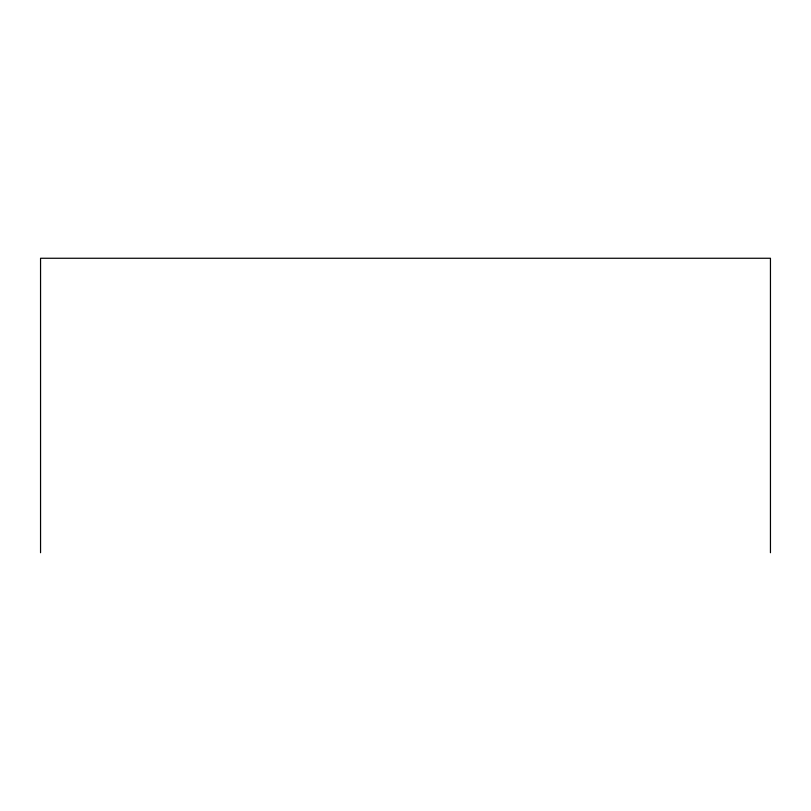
<?xml version="1.0" encoding="UTF-8"?>
<svg xmlns="http://www.w3.org/2000/svg" width="811" height="811" viewBox="0 0 811 811"><rect width="100%" height="100%" fill="white"/><g stroke="black" fill="none" stroke-linecap="round" stroke-linejoin="round"><path stroke-width="1.22" d="M770.45 552.737L770.45 258.263L40.55 258.263L40.55 552.737"/></g></svg>
